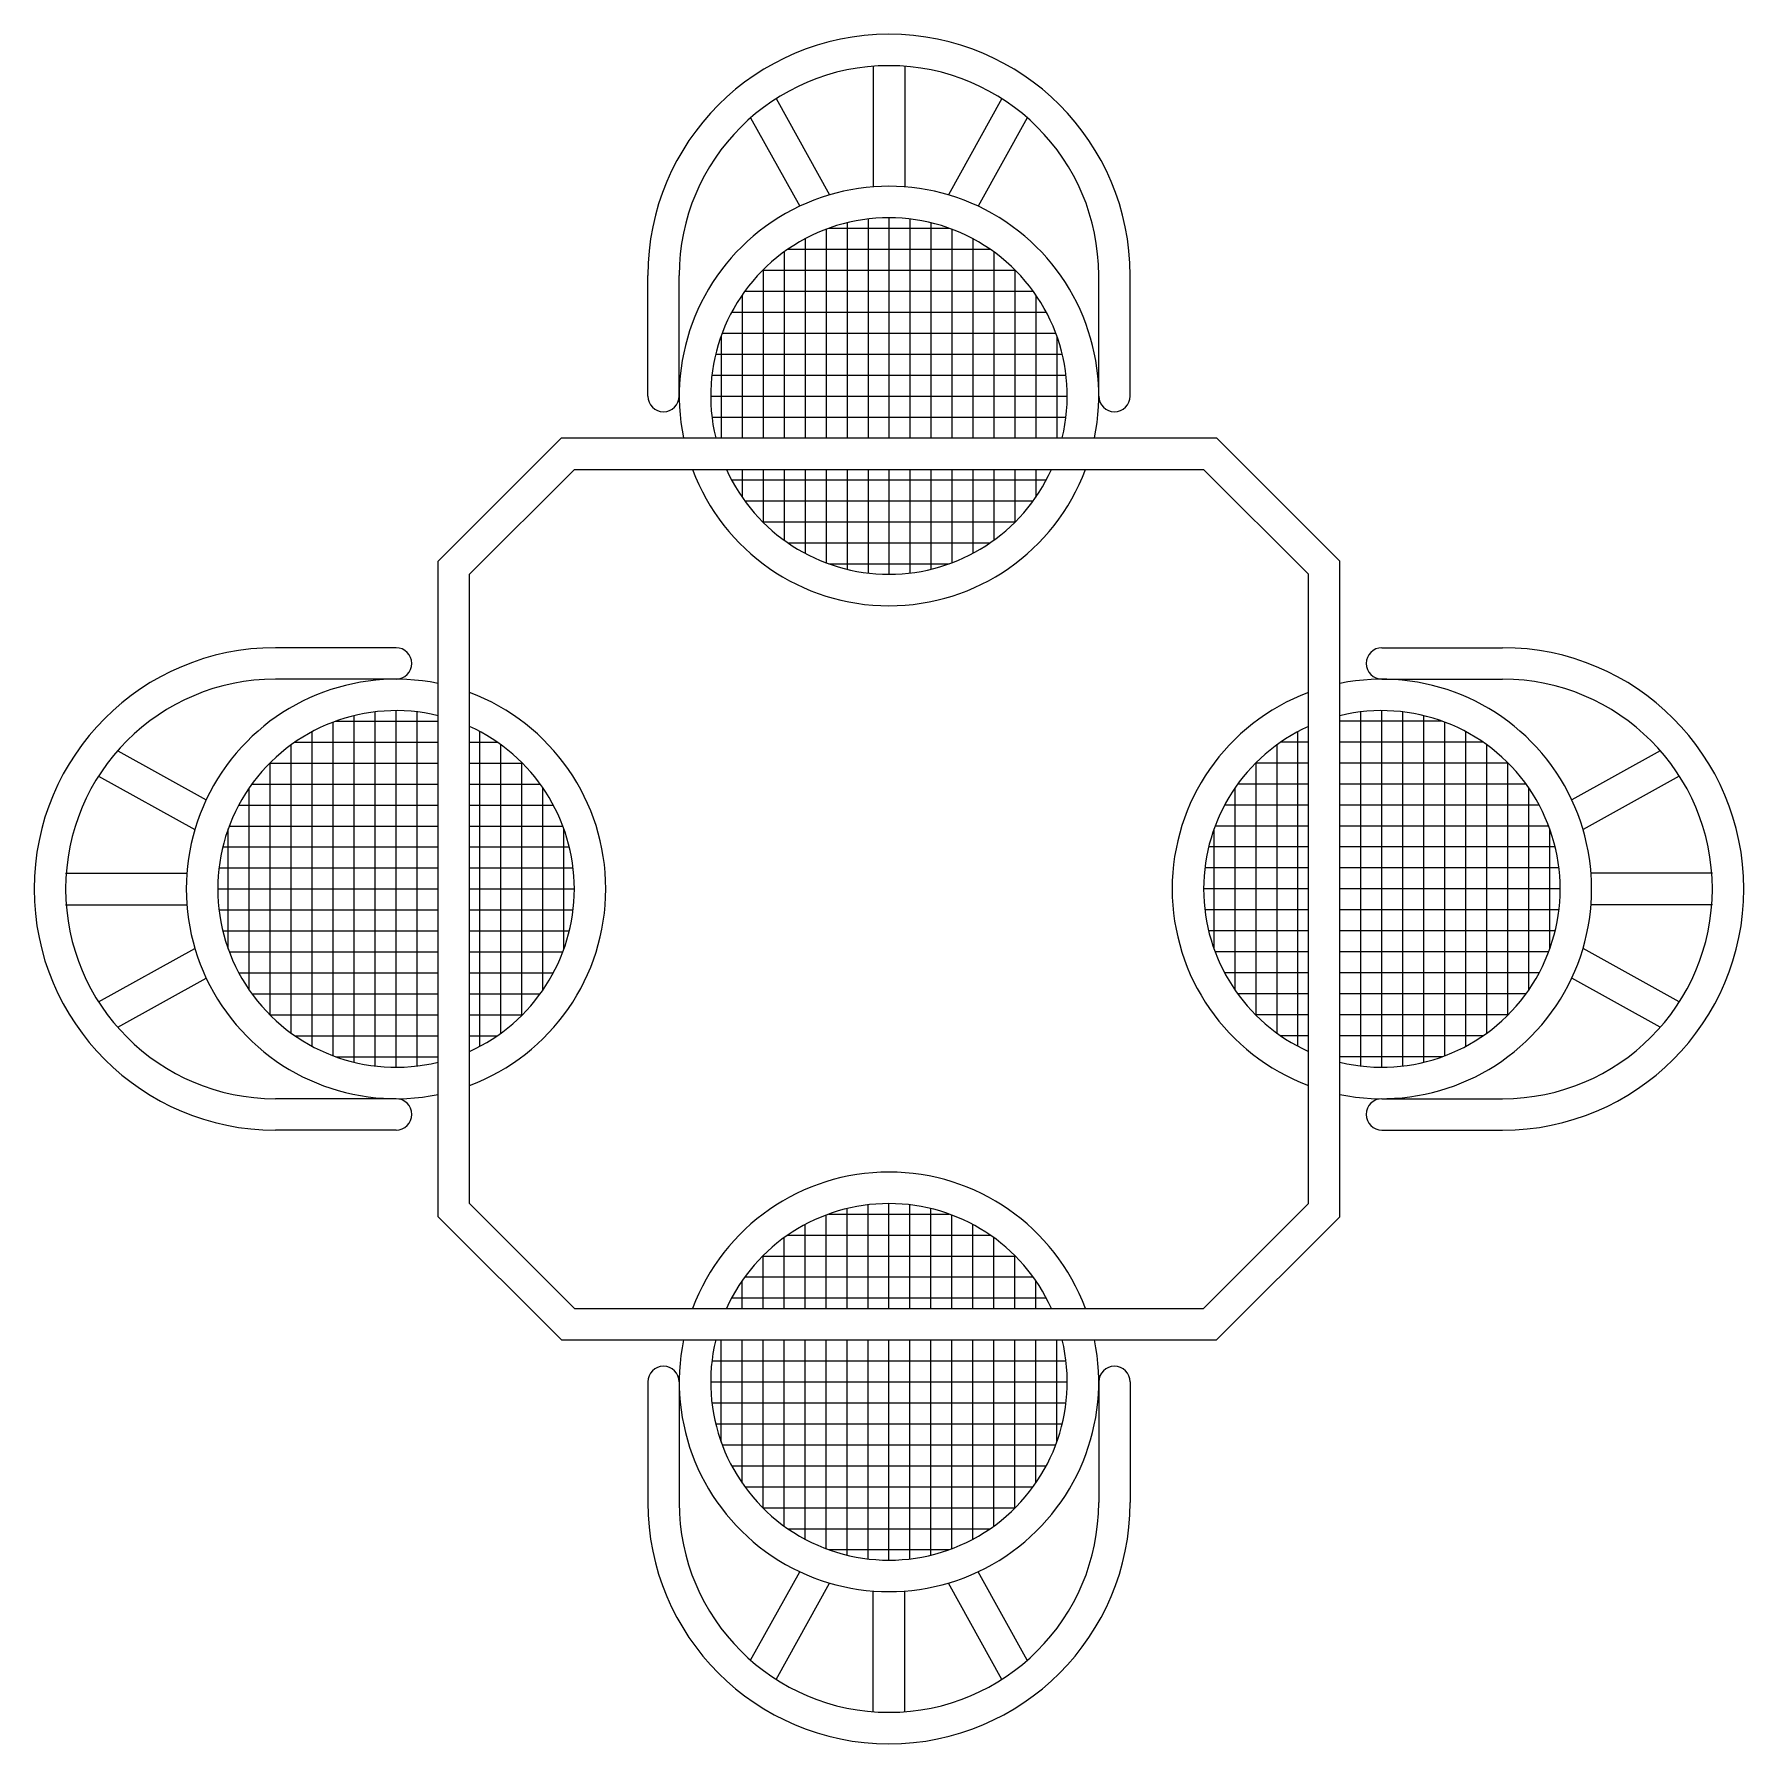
# Model space of a CAD drawing. Extents: x 74.94 to 76.57, y 198.79 to 200.42.
import ezdxf

# ---------------------------------------------------------------- set-up
doc = ezdxf.new("R2010")
doc.units = 0
doc.layers.get('0').update_dxf_attribs({"linetype": 'CONTINUOUS'})

msp = doc.modelspace()

# ---------------------------------------------------------------- linework, layer by layer
for p, q in [((75.7431, 200.3941), (75.7431, 200.2791)), ((75.7731, 200.3941), (75.7731, 200.2791)), ((75.6504, 200.3627), (75.7015, 200.2709)), ((75.8658, 200.3627), (75.8148, 200.2709)), ((75.6262, 200.3445), (75.6731, 200.2601)), ((75.89, 200.3445), (75.8431, 200.2601)), ((75.7581, 200.2491), (75.7581, 200.0391)), ((75.6981, 200.2381), (75.6981, 200.0391)), ((75.7007, 200.2391), (75.8156, 200.2391)), ((75.7181, 200.2443), (75.7181, 200.0391)), ((75.7381, 200.2479), (75.7381, 200.0391)), ((75.7781, 200.2479), (75.7781, 200.0391)), ((75.7981, 200.2443), (75.7981, 200.0391)), ((75.8181, 200.2381), (75.8181, 200.0391)), ((75.6581, 200.2165), (75.6581, 200.0391)), ((75.6617, 200.2191), (75.8546, 200.2191)), ((75.6781, 200.2291), (75.6781, 200.0391)), ((75.8381, 200.2291), (75.8381, 200.0391)), ((75.8581, 200.2165), (75.8581, 200.0391)), ((75.6381, 200.1995), (75.6381, 200.0391)), ((75.8781, 200.1995), (75.8781, 200.0391)), ((75.5281, 200.0791), (75.5281, 200.1941)), ((75.5581, 200.0791), (75.5581, 200.1941)), ((75.6377, 200.1991), (75.8785, 200.1991)), ((75.9581, 200.0791), (75.9581, 200.1941)), ((75.9881, 200.0791), (75.9881, 200.1941)), ((75.6181, 200.1755), (75.6181, 200.0391)), ((75.6206, 200.1791), (75.8956, 200.1791)), ((75.8981, 200.1755), (75.8981, 200.0391)), ((75.6081, 200.1591), (75.9081, 200.1591)), ((75.5981, 200.1365), (75.5981, 200.0391)), ((75.5991, 200.1391), (75.9172, 200.1391)), ((75.9181, 200.1365), (75.9181, 200.0391)), ((75.5929, 200.1191), (75.9233, 200.1191)), ((75.5893, 200.0991), (75.9269, 200.0991)), ((75.5881, 200.0791), (75.9281, 200.0791)), ((75.5893, 200.0591), (75.9269, 200.0591)), ((75.3281, 199.9215), (75.4457, 200.0391)), ((75.4457, 200.0391), (76.0705, 200.0391)), ((76.0705, 200.0391), (76.1881, 199.9215)), ((75.3581, 199.9091), (75.4581, 200.0091)), ((75.4581, 200.0091), (76.0581, 200.0091)), ((75.6181, 200.0091), (75.6181, 199.9826)), ((75.6381, 200.0091), (75.6381, 199.9586)), ((75.6581, 200.0091), (75.6581, 199.9416)), ((75.6781, 200.0091), (75.6781, 199.9291)), ((75.6981, 200.0091), (75.6981, 199.92)), ((75.7181, 200.0091), (75.7181, 199.9138)), ((75.7381, 200.0091), (75.7381, 199.9102)), ((75.7581, 200.0091), (75.7581, 199.9091)), ((75.7781, 200.0091), (75.7781, 199.9102)), ((75.7981, 200.0091), (75.7981, 199.9138)), ((75.8181, 200.0091), (75.8181, 199.92)), ((75.8381, 200.0091), (75.8381, 199.9291)), ((75.8581, 200.0091), (75.8581, 199.9416)), ((75.8781, 200.0091), (75.8781, 199.9586)), ((75.8981, 200.0091), (75.8981, 199.9826)), ((76.0581, 200.0091), (76.1581, 199.9091)), ((75.6081, 199.9991), (75.9081, 199.9991)), ((75.6206, 199.9791), (75.8956, 199.9791)), ((75.6377, 199.9591), (75.8785, 199.9591)), ((75.6617, 199.9391), (75.8546, 199.9391)), ((75.3281, 199.2966), (75.3281, 199.9215)), ((75.3581, 199.3091), (75.3581, 199.9091)), ((75.7007, 199.9191), (75.8156, 199.9191)), ((76.1581, 199.3091), (76.1581, 199.9091)), ((76.1881, 199.2966), (76.1881, 199.9215)), ((75.2881, 199.8391), (75.173, 199.8391)), ((76.2281, 199.8391), (76.3432, 199.8391)), ((75.2881, 199.8091), (75.173, 199.8091)), ((76.2281, 199.8091), (76.3432, 199.8091)), ((75.2681, 199.4402), (75.2681, 199.7779)), ((75.2881, 199.4391), (75.2881, 199.7791)), ((75.3081, 199.4402), (75.3081, 199.7779)), ((76.2081, 199.4402), (76.2081, 199.7779)), ((76.2281, 199.4391), (76.2281, 199.7791)), ((76.2481, 199.4402), (76.2481, 199.7779)), ((75.2281, 199.45), (75.2281, 199.7681)), ((75.2307, 199.7691), (75.3281, 199.7691)), ((75.2481, 199.4438), (75.2481, 199.7743)), ((76.2856, 199.7691), (76.1881, 199.7691)), ((76.2681, 199.4438), (76.2681, 199.7743)), ((76.2881, 199.45), (76.2881, 199.7681)), ((75.1881, 199.4716), (75.1881, 199.7465)), ((75.1917, 199.7491), (75.3281, 199.7491)), ((75.2081, 199.4591), (75.2081, 199.7591)), ((75.3581, 199.7491), (75.3846, 199.7491)), ((75.3681, 199.4591), (75.3681, 199.7591)), ((75.3881, 199.4716), (75.3881, 199.7465)), ((76.1281, 199.4716), (76.1281, 199.7465)), ((76.1581, 199.7491), (76.1317, 199.7491)), ((76.1481, 199.4591), (76.1481, 199.7591)), ((76.3246, 199.7491), (76.1881, 199.7491)), ((76.3081, 199.4591), (76.3081, 199.7591)), ((76.3281, 199.4716), (76.3281, 199.7465)), ((75.0227, 199.7409), (75.1071, 199.694)), ((75.1677, 199.7291), (75.3281, 199.7291)), ((75.1681, 199.4886), (75.1681, 199.7295)), ((75.3581, 199.7291), (75.4085, 199.7291)), ((75.4081, 199.4886), (75.4081, 199.7295)), ((76.1581, 199.7291), (76.1077, 199.7291)), ((76.1081, 199.4886), (76.1081, 199.7295)), ((76.3485, 199.7291), (76.1881, 199.7291)), ((76.3481, 199.4886), (76.3481, 199.7295)), ((76.4935, 199.7409), (76.4092, 199.694)), ((75.0045, 199.7167), (75.0963, 199.6657)), ((76.5117, 199.7167), (76.4199, 199.6657)), ((75.1481, 199.5126), (75.1481, 199.7055)), ((75.1506, 199.7091), (75.3281, 199.7091)), ((75.3581, 199.7091), (75.4256, 199.7091)), ((75.4281, 199.5126), (75.4281, 199.7055)), ((76.0881, 199.5126), (76.0881, 199.7055)), ((76.1581, 199.7091), (76.0906, 199.7091)), ((76.3656, 199.7091), (76.1881, 199.7091)), ((76.3681, 199.5126), (76.3681, 199.7055)), ((75.1381, 199.6891), (75.3281, 199.6891)), ((75.3581, 199.6891), (75.4381, 199.6891)), ((76.1581, 199.6891), (76.0781, 199.6891)), ((76.3781, 199.6891), (76.1881, 199.6891)), ((75.1281, 199.5516), (75.1281, 199.6665)), ((75.1291, 199.6691), (75.3281, 199.6691)), ((75.3581, 199.6691), (75.4472, 199.6691)), ((75.4481, 199.5516), (75.4481, 199.6665)), ((76.0681, 199.5516), (76.0681, 199.6665)), ((76.1581, 199.6691), (76.0691, 199.6691)), ((76.3872, 199.6691), (76.1881, 199.6691)), ((76.3881, 199.5516), (76.3881, 199.6665)), ((75.1229, 199.6491), (75.3281, 199.6491)), ((75.3581, 199.6491), (75.4533, 199.6491)), ((76.1581, 199.6491), (76.0629, 199.6491)), ((76.3933, 199.6491), (76.1881, 199.6491)), ((75.1193, 199.6291), (75.3281, 199.6291)), ((75.3581, 199.6291), (75.4569, 199.6291)), ((76.1581, 199.6291), (76.0593, 199.6291)), ((76.3969, 199.6291), (76.1881, 199.6291)), ((74.973, 199.6241), (75.0881, 199.6241)), ((76.5432, 199.6241), (76.4281, 199.6241)), ((75.1181, 199.6091), (75.3281, 199.6091)), ((75.3581, 199.6091), (75.4581, 199.6091)), ((76.1581, 199.6091), (76.0581, 199.6091)), ((76.3981, 199.6091), (76.1881, 199.6091)), ((74.973, 199.5941), (75.0881, 199.5941)), ((75.1193, 199.5891), (75.3281, 199.5891)), ((75.3581, 199.5891), (75.4569, 199.5891)), ((76.1581, 199.5891), (76.0593, 199.5891)), ((76.3969, 199.5891), (76.1881, 199.5891)), ((76.5432, 199.5941), (76.4281, 199.5941)), ((75.1229, 199.5691), (75.3281, 199.5691)), ((75.3581, 199.5691), (75.4533, 199.5691)), ((76.1581, 199.5691), (76.0629, 199.5691)), ((76.3933, 199.5691), (76.1881, 199.5691)), ((75.0045, 199.5014), (75.0963, 199.5524)), ((75.1291, 199.5491), (75.3281, 199.5491)), ((75.3581, 199.5491), (75.4472, 199.5491)), ((76.1581, 199.5491), (76.0691, 199.5491)), ((76.3872, 199.5491), (76.1881, 199.5491)), ((76.5117, 199.5014), (76.4199, 199.5524)), ((75.0227, 199.4772), (75.1071, 199.5241)), ((75.1381, 199.5291), (75.3281, 199.5291)), ((75.3581, 199.5291), (75.4381, 199.5291)), ((76.1581, 199.5291), (76.0781, 199.5291)), ((76.3781, 199.5291), (76.1881, 199.5291)), ((76.4935, 199.4772), (76.4092, 199.5241)), ((75.1506, 199.5091), (75.3281, 199.5091)), ((75.3581, 199.5091), (75.4256, 199.5091)), ((76.1581, 199.5091), (76.0906, 199.5091)), ((76.3656, 199.5091), (76.1881, 199.5091)), ((75.1677, 199.4891), (75.3281, 199.4891)), ((75.3581, 199.4891), (75.4085, 199.4891)), ((76.1581, 199.4891), (76.1077, 199.4891)), ((76.3485, 199.4891), (76.1881, 199.4891)), ((75.1917, 199.4691), (75.3281, 199.4691)), ((75.3581, 199.4691), (75.3846, 199.4691)), ((76.1581, 199.4691), (76.1317, 199.4691)), ((76.3246, 199.4691), (76.1881, 199.4691)), ((75.2307, 199.4491), (75.3281, 199.4491)), ((76.2856, 199.4491), (76.1881, 199.4491)), ((75.2881, 199.4091), (75.173, 199.4091)), ((76.2281, 199.4091), (76.3432, 199.4091)), ((75.2881, 199.3791), (75.173, 199.3791)), ((76.2281, 199.3791), (76.3432, 199.3791)), ((75.4581, 199.2091), (75.3581, 199.3091)), ((75.7181, 199.2091), (75.7181, 199.3043)), ((75.7381, 199.2091), (75.7381, 199.3079)), ((75.7581, 199.2091), (75.7581, 199.3091)), ((75.7781, 199.2091), (75.7781, 199.3079)), ((75.7981, 199.2091), (75.7981, 199.3043)), ((76.1581, 199.3091), (76.0581, 199.2091)), ((75.4457, 199.1791), (75.3281, 199.2966)), ((75.6781, 199.2091), (75.6781, 199.2891)), ((75.6981, 199.2091), (75.6981, 199.2981)), ((75.7007, 199.2991), (75.8156, 199.2991)), ((75.8181, 199.2091), (75.8181, 199.2981)), ((75.8381, 199.2091), (75.8381, 199.2891)), ((76.1881, 199.2966), (76.0705, 199.1791)), ((75.6581, 199.2091), (75.6581, 199.2765)), ((75.6617, 199.2791), (75.8546, 199.2791)), ((75.8581, 199.2091), (75.8581, 199.2765)), ((75.6377, 199.2591), (75.8785, 199.2591)), ((75.6381, 199.2091), (75.6381, 199.2595)), ((75.8781, 199.2091), (75.8781, 199.2595)), ((75.6206, 199.2391), (75.8956, 199.2391)), ((75.6181, 199.2091), (75.6181, 199.2355)), ((75.8981, 199.2091), (75.8981, 199.2355)), ((75.4581, 199.2091), (76.0581, 199.2091)), ((75.6081, 199.2191), (75.9081, 199.2191)), ((75.4457, 199.1791), (76.0705, 199.1791)), ((75.5981, 199.0816), (75.5981, 199.1791)), ((75.6181, 199.0426), (75.6181, 199.1791)), ((75.6381, 199.0186), (75.6381, 199.1791)), ((75.6581, 199.0016), (75.6581, 199.1791)), ((75.6781, 198.9891), (75.6781, 199.1791)), ((75.6981, 198.98), (75.6981, 199.1791)), ((75.7181, 198.9738), (75.7181, 199.1791)), ((75.7381, 198.9702), (75.7381, 199.1791)), ((75.7581, 198.9691), (75.7581, 199.1791)), ((75.7781, 198.9702), (75.7781, 199.1791)), ((75.7981, 198.9738), (75.7981, 199.1791)), ((75.8181, 198.98), (75.8181, 199.1791)), ((75.8381, 198.9891), (75.8381, 199.1791)), ((75.8581, 199.0016), (75.8581, 199.1791)), ((75.8781, 199.0186), (75.8781, 199.1791)), ((75.8981, 199.0426), (75.8981, 199.1791)), ((75.9181, 199.0816), (75.9181, 199.1791)), ((75.5893, 199.1591), (75.9269, 199.1591)), ((75.5281, 199.1391), (75.5281, 199.024)), ((75.5581, 199.1391), (75.5581, 199.024)), ((75.5881, 199.1391), (75.9281, 199.1391)), ((75.9581, 199.1391), (75.9581, 199.024)), ((75.9881, 199.1391), (75.9881, 199.024)), ((75.5893, 199.1191), (75.9269, 199.1191)), ((75.5929, 199.0991), (75.9233, 199.0991)), ((75.5991, 199.0791), (75.9172, 199.0791)), ((75.6081, 199.0591), (75.9081, 199.0591)), ((75.6206, 199.0391), (75.8956, 199.0391)), ((75.6377, 199.0191), (75.8785, 199.0191)), ((75.6617, 198.9991), (75.8546, 198.9991)), ((75.7007, 198.9791), (75.8156, 198.9791)), ((75.6262, 198.8736), (75.6731, 198.958)), ((75.6504, 198.8554), (75.7015, 198.9472)), ((75.8658, 198.8554), (75.8148, 198.9472)), ((75.89, 198.8736), (75.8431, 198.958)), ((75.7431, 198.824), (75.7431, 198.9391)), ((75.7731, 198.824), (75.7731, 198.9391))]:
    msp.add_line(p, q)
for centre, radius, start, end in [((75.7581, 200.1941), 0.23, 0, 180), ((75.7581, 200.1941), 0.2, 0, 180), ((75.7581, 200.0791), 0.2, 348.463, 191.537), ((75.7581, 200.0791), 0.17, 346.391, 193.609), ((75.5431, 200.0791), 0.015, 180, 0), ((75.9731, 200.0791), 0.015, 180, 0), ((75.7581, 200.0791), 0.2, 200.4873, 339.5127), ((75.7581, 200.0791), 0.17, 204.3157, 335.6843), ((75.173, 199.6091), 0.23, 90, 270), ((75.2881, 199.8241), 0.015, 270, 90), ((76.2281, 199.8241), 0.015, 90, 270), ((76.3432, 199.6091), 0.23, 270, 90), ((75.173, 199.6091), 0.2, 90, 270), ((75.2881, 199.6091), 0.2, 78.463, 281.537), ((76.2281, 199.6091), 0.2, 258.463, 101.537), ((76.3432, 199.6091), 0.2, 270, 90), ((75.2881, 199.6091), 0.2, 290.4873, 69.5127), ((76.2281, 199.6091), 0.2, 110.4873, 249.5127), ((75.2881, 199.6091), 0.17, 76.391, 283.609), ((76.2281, 199.6091), 0.17, 256.391, 103.609), ((75.2881, 199.6091), 0.17, 294.3157, 65.6843), ((76.2281, 199.6091), 0.17, 114.3157, 245.6843), ((75.2881, 199.3941), 0.015, 270, 90), ((76.2281, 199.3941), 0.015, 90, 270), ((75.7581, 199.1391), 0.2, 20.4873, 159.5127), ((75.7581, 199.1391), 0.17, 24.3157, 155.6843), ((75.7581, 199.1391), 0.2, 168.463, 11.537), ((75.7581, 199.1391), 0.17, 166.391, 13.609), ((75.5431, 199.1391), 0.015, 0, 180), ((75.9731, 199.1391), 0.015, 0, 180), ((75.7581, 199.024), 0.23, 180, 0), ((75.7581, 199.024), 0.2, 180, 0)]:
    msp.add_arc(centre, radius, start, end)

doc.saveas('drawing.dxf')
